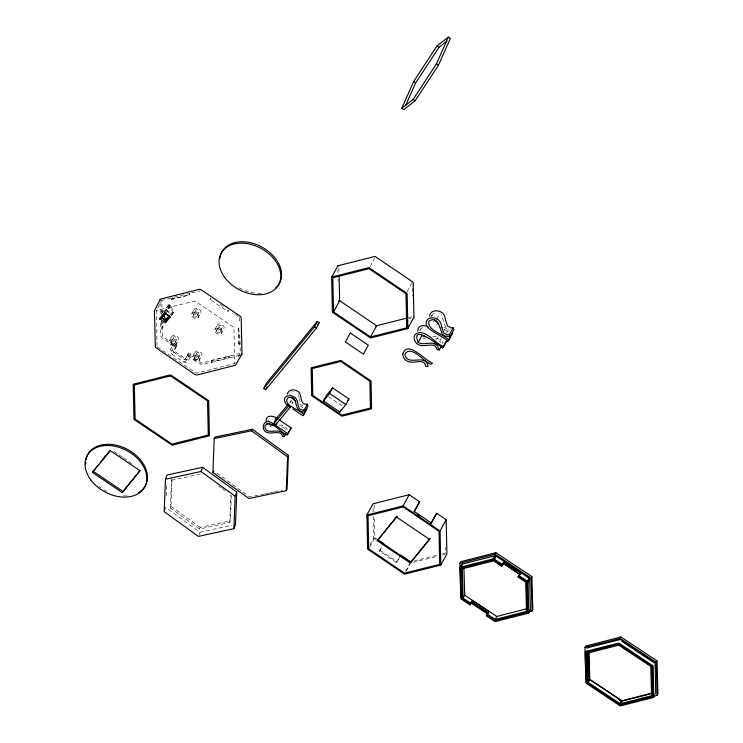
<?xml version="1.0" encoding="UTF-8"?>
<svg xmlns="http://www.w3.org/2000/svg" width="743" height="743" viewBox="0 0 743 743"><rect width="100%" height="100%" fill="white"/><g stroke="black" fill="none" stroke-linecap="round" stroke-linejoin="round"><path stroke-width="0.56" stroke-dasharray="3.71 2.79" d="M166.228 495.915L166.683 484.325M170.361 507.971L171.457 480.331L172.088 478.687L170.992 506.327L170.361 507.971L199.505 529.025L229.736 522.44L230.367 520.797L231.37 495.46M229.736 522.44L230.832 494.801M289.315 394.589L289.445 393.688M156.652 309.877L156.894 340.684M171.104 298.017L161.779 300.432L161.993 313.518M157.321 346.907L196.31 373.218L234.769 363.476L233.906 327.403L194.982 301.008L156.244 310.62M238.215 357.123L240.258 353.269L239.775 331.536M431.832 316.23L432.621 314.252L435.045 312.97M164.574 510.627L165.763 507.506L199.978 532.229L232.15 525.217M199.505 529.025L200.136 527.381L230.367 520.797M198.79 535.35L199.978 532.229M188.963 295.25L189.762 293.336L188.963 295.25L171.308 299.262L172.116 297.767L188.657 293.606M211.393 362.073L212.192 360.16L229.847 356.148L229.039 357.643L211.393 362.073L212.192 360.16M420.269 329.938L421.615 327.997L424.03 327.496M292.027 403.923L292.965 401.917L291.59 403.653M290.03 402.938L291.182 400.635L291.655 400.988M157.665 308.011L161.723 300.534M161.11 311.689L161.918 310.193L162.68 312.116L161.11 311.689L161.185 315.013M164.064 312.413L169.237 304.212L170.63 305.159L173.611 312.283L171.178 315.877M164.565 312.292L169.683 305.559L173.054 312.952L172.051 312.274L170.045 314.726M169.683 305.559L166.636 311.168L171.039 314.15L172.051 312.274M168.54 306.943L170.045 307.955L167.732 308.438M161.333 321.654L161.482 328.304L162.29 326.809L163.005 326.883L162.931 323.474M169.525 340.888L171.958 336.403M171.011 341.984L173.444 337.498M240.249 353.38L201.938 363.141L190.951 355.869L190.282 353.835L188.787 352.823L185.982 357.977A1.217 0.845 39.4 0 1 184.58 358.052L174.967 351.55A1.217 0.845 39.4 0 1 174.373 350.129L177.178 344.975L175.673 343.953L173.342 343.953L170.546 349.108A4.857 3.371 39.4 0 0 172.924 354.81M174.568 343.517L177.001 339.031M177.178 344.975L176.342 345.987L174.011 345.978L171.215 351.142A3.037 2.108 39.4 0 0 172.701 354.699L182.527 361.312A4.857 3.371 39.4 0 0 188.155 361.024L190.951 355.869M191.768 313.787L194.202 309.302M175.673 343.953L172.878 349.117A3.037 2.108 39.4 0 0 174.364 352.674M176.054 344.622A3.761 2.684 28.5 0 0 172.357 339.83A3.761 2.684 28.5 0 0 169.961 343.814A3.761 2.684 28.5 0 0 176.054 344.622L178.487 340.136A3.761 2.684 28.5 0 0 174.791 335.344A3.761 2.684 28.5 0 0 172.395 339.328A3.761 2.684 28.5 0 0 178.487 340.136M176.342 345.987L173.546 351.142A1.217 0.845 39.4 0 0 174.141 352.563L183.967 359.175A3.037 2.108 39.4 0 0 187.487 358.999L190.282 353.835M193.254 314.883L195.688 310.407M196.802 316.425L199.245 311.939M198.297 317.521A3.761 2.684 28.5 0 0 194.592 312.729A3.761 2.684 28.5 0 0 192.196 316.713A3.761 2.684 28.5 0 0 198.297 317.521L200.731 313.035A3.761 2.684 28.5 0 0 197.034 308.243A3.761 2.684 28.5 0 0 194.638 312.227A3.761 2.684 28.5 0 0 200.731 313.035M210 299.41L210.817 297.915L210.854 300.014L210 299.41L228.008 311.596L228.825 310.1L226.866 310.843L228.008 311.596M188.787 352.823L185.156 358.99A1.217 0.845 39.4 0 1 183.744 359.064M187.951 353.835L188.62 355.86L185.824 361.024A3.037 2.108 39.4 0 1 182.304 361.2M192.716 356.575L195.149 352.089M194.202 357.68L196.635 353.194M197.759 359.213L200.192 354.727M214.959 329.474L217.393 324.988M199.245 360.309A3.761 2.684 28.5 0 0 195.548 355.516A3.761 2.684 28.5 0 0 193.152 359.501A3.761 2.684 28.5 0 0 199.245 360.309L201.678 355.823A3.761 2.684 28.5 0 0 197.982 351.03A3.761 2.684 28.5 0 0 195.585 355.015A3.761 2.684 28.5 0 0 201.678 355.823M216.445 330.579L218.879 326.093M219.993 332.112L222.436 327.626M221.488 333.217A3.761 2.684 28.5 0 0 217.783 328.415A3.761 2.684 28.5 0 0 215.386 332.4A3.761 2.684 28.5 0 0 221.488 333.217L223.922 328.731A3.761 2.684 28.5 0 0 220.225 323.929A3.761 2.684 28.5 0 0 217.829 327.923A3.761 2.684 28.5 0 0 223.922 328.731M239.237 345.216L238.865 328.601L239.683 327.106L238.15 328.527L238.475 343.294L239.237 345.216L240.045 343.721L238.475 343.294M234.769 363.476L235.169 362.723M370.116 266.663L374.537 258.508M407.08 291.674L412.068 282.507M419.73 330.784L420.798 328.815M436.54 339.765L438.138 336.811M439.419 341.706L441.026 338.752L443.097 343.006L441.983 342.95M369.847 545.056L373.72 537.923L373.246 516.32M369.689 547.154L374.853 537.635L374.37 515.986M399.725 557.092L396.558 562.572L379.552 551.065L382.162 546.263M379.552 551.065L382.19 546.542M396.558 562.572L399.697 556.804M405.511 571.386L409.644 563.77M406.272 571.088L410.145 563.956M430.912 317.177L431.999 315.181M436.745 319.416L440.014 313.425M442.707 333.05L445.976 327.05L444.481 324.375L441.407 314.577M446.664 333.013L448.837 329.01L450.871 329.27M162.132 312.859L169.237 304.212M170.082 305.828L170.63 305.159M165.615 313.36L170.045 307.955M171.048 315.404L173.611 312.283M185.016 359.166L185.982 357.977M289.751 402.362L291.182 400.635M161.482 328.304L163.005 326.883M191.787 292.826L200.461 290.912M171.308 299.262L188.945 294.832M239.757 355.275L202.96 364.516A2.424 1.727 28.5 0 1 200.675 364.014L188.62 355.86M408.436 317.716L412.829 316.611M408.891 318.673L411.148 318.106M413.962 561.049L438.082 554.984M442.466 553.888L445.754 553.061L445.624 547.359M412.894 562.386L438.129 556.043M442.522 554.947L444.713 554.389M171.457 480.331L201.687 473.746M264.462 493.909L249.75 496.974L215.563 472.251M265.585 493.668L268.985 492.962M270.118 492.73L273.508 492.015M274.641 491.782L282.563 490.129M292.686 391.607L293.383 391.533M432.649 336.384L437.051 336.635M279.154 425.154C282.953 424.532 286.882 426.844 287.513 430.801L287.039 430.773M435.565 338.195L438.472 338.854L440.181 340.963A11.619 8.294 28.5 0 1 440.58 341.947L440.813 342.718M281.421 426.751L283.677 427.336L285.052 429.073M238.15 328.527L238.865 328.601M425.321 338.632L422.943 338.056M271.139 426.835L269.848 426.333M299.763 403.895L303.07 406.077M300.079 405.864L302.903 407.721M443.961 329.177L448.503 332.205M444.175 327.273L449.924 331.109M220.29 304.324L224.08 306.887M235.41 314.549L238.234 316.462M328.434 396.613L341.873 405.706M166.191 309.812L172.59 314.15M161.12 321.19L163.869 323.047M173.342 343.953L162.587 336.598L162.188 322.378M174.011 345.978L161.965 337.833A2.424 1.727 28.5 0 1 160.785 335.985L160.451 321.004M374.853 537.635L376.636 538.842M373.72 537.923L376.571 539.845M380.11 550.387L397.115 561.894M113.828 451.391L122.474 457.242M123.431 457.892L132.078 463.743M437.386 324.737L436.457 324.069M218.609 485.968L221.433 488.012M222.371 488.69L228.008 492.767M170.992 506.327L200.136 527.381M433.708 321.923L433.02 321.31M227.878 356.222L229.039 357.643M172.116 297.767L173.286 299.188M297.887 393.753L298.287 394.57M285.433 430.039L285.386 429.909A9.808 6.993 28.5 0 0 285.126 429.231M300.023 401.415L299.364 398.935M298.612 395.517L299.123 397.719M412.189 288.191L412.374 296.151M374.119 504.599L374.268 511.435M373.07 508.361L373.144 511.769M338.91 267.721L339.031 273.405M337.833 270.601L337.879 272.737M338.019 279.127L338.065 281.263M239.469 317.558L239.608 323.92M160.042 302.577L160.321 315.246M156.922 341.836L157.024 346.442M261.304 293.309A32.766 23.367 28.5 0 1 238.364 287.439M268.093 420.928A7.774 5.545 28.5 0 1 268.251 419.776M290.857 392.23A7.774 5.545 28.5 0 1 291.405 391.97M127.146 495.86A32.766 23.367 28.5 0 1 122.01 495.776M106.797 491.355A32.766 23.367 28.5 0 1 104.122 489.906M100.834 487.78A32.766 23.367 28.5 0 1 99.265 486.619M194.406 358.841A1.941 1.384 28.5 0 0 197.582 359.528A1.941 1.384 28.5 0 0 195.948 356.965A1.941 1.384 28.5 0 0 194.406 358.841M196.849 354.355A1.941 1.384 28.5 0 0 200.016 355.043A1.941 1.384 28.5 0 0 198.381 352.479A1.941 1.384 28.5 0 0 196.849 354.355M216.65 331.74A1.941 1.384 28.5 0 0 219.826 332.427A1.941 1.384 28.5 0 0 218.191 329.873A1.941 1.384 28.5 0 0 216.65 331.74M219.092 327.254A1.941 1.384 28.5 0 0 222.259 327.942A1.941 1.384 28.5 0 0 220.625 325.388A1.941 1.384 28.5 0 0 219.092 327.254M171.224 343.145A1.941 1.384 28.5 0 0 174.391 343.833A1.941 1.384 28.5 0 0 172.757 341.278A1.941 1.384 28.5 0 0 171.224 343.145M173.658 338.659A1.941 1.384 28.5 0 0 176.825 339.347A1.941 1.384 28.5 0 0 175.19 336.793A1.941 1.384 28.5 0 0 173.658 338.659M193.459 316.044A1.941 1.384 28.5 0 0 196.635 316.741A1.941 1.384 28.5 0 0 195 314.178A1.941 1.384 28.5 0 0 193.459 316.044M195.901 311.558A1.941 1.384 28.5 0 0 199.068 312.255A1.941 1.384 28.5 0 0 197.434 309.692A1.941 1.384 28.5 0 0 195.901 311.558"/><path stroke-width="1.11" d="M487.436 614.303L488.894 611.619L472.539 600.595L469.882 604.821L461.152 598.969A1.161 0.827 27.6 0 1 460.734 598.264L460.093 567.559A1.161 0.827 27.6 0 1 460.539 567.132L493.417 558.838A1.161 0.827 27.6 0 1 494.206 559.061L502.76 564.764L504.339 561.847L520.648 572.909L518.029 577.023L525.673 582.085L526.49 611.405L495.219 619.458L487.436 614.303L486.266 615.761L494.606 621.324A1.161 0.827 27.6 0 0 495.405 621.557L528.282 613.244A1.161 0.827 27.6 0 0 528.737 612.826L528.087 582.113A1.161 0.827 27.6 0 0 527.744 581.463L519.143 575.695M461.728 566.658L461.691 564.615A1.161 0.827 27.6 0 1 462.007 564.104L494.875 555.764A1.161 0.827 27.6 0 1 495.665 555.875L529.22 578.249A1.161 0.827 27.6 0 1 529.694 578.862L530.372 609.576A1.161 0.827 27.6 0 1 530.056 610.087L528.124 613.3M587.081 648.49L587.109 648.212A1.161 0.827 27.6 0 1 587.555 647.785L620.433 639.482A1.161 0.827 27.6 0 1 621.222 639.704L654.741 662.115A1.161 0.827 27.6 0 1 655.094 662.756L655.753 693.395A1.161 0.827 27.6 0 1 655.298 693.888L655.14 693.943M165.457 479.226L164.175 511.676L198.39 536.39L233.887 528.663L235.475 524.493L236.757 492.042L202.542 467.319L167.045 475.056L165.457 479.226L200.954 471.489L235.169 496.203L233.887 528.663M212.897 472.446L214.207 438.584L215.024 437.06L252.36 429.268L288.395 455.329L287.086 489.182L286.269 490.714L248.933 498.507L212.897 472.446L213.715 470.913M286.269 490.714L287.578 456.861L288.395 455.329M200.954 471.489L202.542 467.319M235.169 496.203L236.757 492.042M462.898 567.169L461.412 568.042L462.025 598.384L470.514 604.059M401.74 108.329L413.628 81.6L436.921 46.01L448.326 37.15L450.379 38.413L438.491 65.143L415.198 100.732L403.793 109.593L401.74 108.329L413.145 99.469L436.438 63.879L448.326 37.15M405.622 105.478L415.681 82.863L438.974 47.283L446.868 41.144M263.774 388.487L266.403 383.23L317.242 321.468L319.146 322.685L316.518 327.951L265.678 389.704L263.774 388.487L314.623 326.725L317.242 321.468M265.678 389.704L266.988 387.075M273.517 424.021L276.127 418.783L287.597 404.954M273.433 423.965C262.669 415.402 258.759 433.197 270.22 433.002A13.402 9.557 28.5 0 0 270.842 433.011C274.659 432.779 281.17 431.525 281.885 434.85A9.808 6.993 28.5 0 1 282.229 435.723L282.47 436.512L284.355 436.615C282.693 428.228 273.563 432.129 267.851 431.051A3.037 2.164 28.5 0 1 265.985 429.788L264.963 427.355A7.774 5.545 28.5 0 1 265.093 425.59C271.214 418.811 281.049 433.215 287.067 434.906L288.005 433.763L275.449 425.182L276.47 423.185M275.495 425.154L274.408 424.541L275.449 425.182L290.708 406.551M288.878 405.241C284.727 405.585 281.486 396.158 288.711 395.824C292.11 395.165 295.89 397.068 297.005 400.431A13.402 9.557 28.5 0 1 297.181 400.914C298.314 403.951 297.804 409.848 302.327 410.006A9.808 6.993 28.5 0 0 303.293 410.052M460.809 596.202L459.889 563.24L460.679 561.727L495.841 552.671L531.914 576.577L532.833 609.539L532.044 611.052L528.747 611.898M460.066 567.847L461.682 564.764M460.697 567.085L462.313 564.002M461.412 568.042L461.802 567.29M471.006 603.418L463.13 598.199L464.7 595.199L463.948 568.135M459.889 563.24L495.052 554.185L495.841 552.671M493.083 558.894L494.708 555.801M493.993 559.303L493.705 559.86L502.157 565.46L503.225 563.519M461.366 568.126L493.751 559.925L494.968 557.612M494.383 559.163L495.999 556.08M495.219 619.458L496.788 616.458L526.936 608.693M527.103 581.295L527.456 612.26L495.07 620.451L486.953 614.888M527.428 581.23L529.053 578.128M528.097 582.271L529.722 579.168M532.044 611.052L531.124 578.091L531.914 576.577M528.756 612.529L530.381 609.418M585.846 678.238L584.992 647.543L585.781 646.038L620.934 636.983L657.016 660.889L657.936 693.851L657.146 695.355L653.849 696.21M586.468 652.428L618.854 644.237L651.899 666.304L652.549 696.562L620.164 704.763L587.119 682.696L586.468 652.428L587.425 650.599M588.233 682.501L587.416 653.19L618.687 645.128L650.775 666.397L651.592 695.708L620.321 703.77L588.233 682.501L589.793 679.511L589.041 652.447M584.992 647.543L620.145 638.488L620.934 636.983M620.321 703.77L621.882 700.77L652.038 693.005M620.164 704.763L622.086 701.095L650.004 694.036M657.146 695.355L656.227 662.394L657.016 660.889M652.753 696.479L651.899 666.1L618.65 644.07L586.246 652.419L587.1 682.798L620.349 704.828L652.753 696.479L653.794 694.482M214.207 438.584L251.543 430.801L252.36 429.268M160.061 299.81L154.414 310.667L155.361 347.232L195 374.602L197.053 374.983L235.54 365.222L241.912 354.105M165.55 322.731L165.717 320.252L169.265 315.933L165.262 313.23L161.51 317.92L159.55 318.663L165.55 322.731L170.203 317.057L164.203 312.998L159.55 318.663M170.203 317.057L169.06 316.304L165.513 320.632L161.51 317.92L165.262 313.23M92.42 472.418L110.289 450.639L140.074 470.793L122.205 492.563L92.42 472.418L98.076 465.118M122.205 492.563L140.009 470.458M331.712 277.195L337.805 265.985M407.842 325.787L406.737 327.83L370.525 336.923L333.551 311.911L339.644 300.692L339.087 275.681M284.355 436.615L285.934 433.708M287.067 434.906L289.705 430.058M288.005 433.763L291.163 427.949L278.931 419.572M304.844 411.65L304.203 410.034L307.361 404.22L308.001 405.836L304.844 411.65C296.438 413.154 296.773 403.941 294.247 398.88A3.037 2.164 28.5 0 0 292.38 397.616L289.529 397.421A7.774 5.545 28.5 0 0 287.699 398.044C282.303 405.409 300.646 409.895 303.813 414.501L306.97 408.687L302.884 415.634L292.798 408.938M323.465 400.923L326.511 395.313L332.604 387.883L348.931 398.935L345.885 404.545L339.792 411.966L323.465 400.923L329.558 393.493L332.604 387.883M370.525 336.923L376.617 325.713L407.34 317.995M339.792 411.966L340.805 410.099M407.814 328.434L413.907 317.215M418.179 342.402C410.062 322.546 439.271 345.644 442.568 347.873L443.682 346.517C436.076 344.78 423.603 326.121 414.705 334.907C412.235 340.322 417.325 345.969 422.674 345.616A15.872 11.321 28.5 0 0 423.334 345.625C427.671 345.866 434.581 343.173 436.401 347.77A11.619 8.294 28.5 0 1 436.838 348.839L437.125 349.777L439.354 349.897L437.283 345.644C431.999 340.275 424.021 346.034 418.179 342.402L421.922 335.52L420.844 334.248M434.404 343.693L435.472 341.724M439.354 349.897L440.961 346.944M442.568 347.873L446.589 340.647M443.682 346.517L446.887 340.619M436.67 513.32L430.838 523.713L436.67 513.32L446.153 519.729L446.905 553.841L440.822 565.051L404.61 574.153L367.636 549.133L366.875 515.029L372.967 503.81L409.179 494.717L419.656 501.813L413.823 512.206M377.258 540.7L397.013 516.376L377.258 540.7L410.229 563.008L429.983 538.684L410.229 563.008M366.875 515.029L403.087 505.927L409.179 494.717M414.353 511.23L419.656 501.813M440.822 565.051L440.06 530.948L446.153 519.729M469.882 604.821L470.477 603.725M470.681 603.362L471.276 602.267M463.13 598.199L462.313 568.878L493.584 560.826L501.599 566.138L502.556 564.374M502.658 564.197L503.039 563.491M503.401 563.175L503.717 562.609L515.688 570.735L503.717 562.609M486.266 615.761L488.894 611.619M518.029 577.023L520.648 572.909M452.134 333.626L452.691 332.975L448.883 339.969C443.98 334.044 426.984 330.542 428.822 321.245C437.887 315.088 439.949 328.23 442.169 334.044L445.038 336.003L450.109 336.653L449.348 334.759L453.156 327.765L452.088 327.774A11.619 8.164 28.5 0 1 450.936 327.7L447.49 326.01L445.716 320.447M450.109 336.653L453.908 329.66L453.156 327.765M441.871 327.236L441.063 323.994A15.872 11.154 28.5 0 0 440.859 323.428C439.262 318.571 433.132 316.509 428.674 318.608C417.566 327.942 445.094 336.18 447.778 341.278L451.855 333.96M527.019 589.505L527.316 589.013M288.832 405.845L273.275 424.309L274.492 424.569L274.009 424.299M159.931 319.332L165.299 312.803M165.355 320.447L168.698 316.36M165.011 321.496L169.701 315.775M100.221 462.499L110.224 450.314M290.225 429.092L291.163 427.949M302.884 415.634L303.813 414.501M347.575 400.579L348.931 398.935M383.202 544.34L383.76 543.662L377.528 539.446M400.217 555.848L400.765 555.17L410.675 561.875M472.539 600.595L471.471 601.904L487.78 612.975M504.339 561.847L503.132 563.324L519.478 574.339M501.599 566.138L502.76 564.764M317.67 324.477L319.146 322.685M447.778 341.278L448.883 339.969M332 276.944L368.417 267.777A1.161 0.827 28.5 0 1 369.345 267.861M407.47 328.703L371.119 337.842A1.161 0.827 28.5 0 1 370.19 337.759L332.994 312.58M585.633 651.444L618.51 643.15A1.161 0.827 27.6 0 1 619.309 643.364L652.828 665.774A1.161 0.827 27.6 0 1 653.181 666.425L653.821 697.129A1.161 0.827 27.6 0 1 653.376 697.556L620.498 705.85A1.161 0.827 27.6 0 1 619.708 705.627L586.19 683.226A1.161 0.827 27.6 0 1 585.837 682.576L585.196 651.871A1.161 0.827 27.6 0 1 585.633 651.444M413.414 317.54L413.619 317.465A1.161 0.827 28.5 0 0 413.962 316.862L413.201 282.619A1.161 0.827 28.5 0 0 412.616 281.829L375.494 256.716A1.161 0.827 28.5 0 0 374.509 256.567L338.084 265.734A1.161 0.827 28.5 0 0 337.74 266.338M172.664 445.048L209.08 435.89A1.161 0.827 28.5 0 0 209.424 435.277L208.662 401.034M304.119 410.043L303.376 410.052M307.277 404.229L306.525 404.248A9.808 6.993 28.5 0 1 305.475 404.192C301.872 404.647 301.333 399.167 300.339 395.1A13.402 9.557 28.5 0 0 300.163 394.617C298.862 389.091 288.674 387.762 287.383 394.134M449.348 334.759L448.28 334.768A11.619 8.164 28.5 0 1 447.128 334.694L443.682 333.003L441.909 327.44M273.935 425.581L271.009 425.237A3.037 2.164 28.5 0 1 269.133 423.974L268.743 423.408M425.72 336.802L421.922 335.52M428.293 327.041C424.55 324.292 417.26 325.285 417.789 331.053M276.22 418.829L277.148 419.34M275.114 419.015L276.015 419.507M369.336 267.889L406.532 293.039A1.161 0.827 28.5 0 1 407.136 293.764L407.879 328.072A1.161 0.827 28.5 0 1 407.554 328.712M341.148 360.652L370.451 380.518A1.161 0.827 28.5 0 1 371.054 381.243L371.574 408.288A1.161 0.827 28.5 0 1 371.249 408.919L342.477 416.071A1.161 0.827 28.5 0 1 341.548 415.978L312.246 396.084A1.161 0.827 28.5 0 1 311.642 395.36M277.501 418.69C273.981 415.411 265.595 414.65 266.17 420.947M436.921 46.01L438.974 47.283M436.438 63.879L438.491 65.143M413.628 81.6L415.681 82.863M413.145 99.469L415.198 100.732M314.623 326.725L316.518 327.951M376.06 326.381L376.283 326.521A1.161 0.827 28.5 0 0 376.701 326.669M495.052 554.185L531.124 578.091M620.145 638.488L656.227 662.394M503.68 562.432L515.828 570.485L504.321 562.813M503.643 563.454L520.629 574.71M464.7 595.199L496.788 616.458M589.793 679.511L621.882 700.77M619.058 699.943L621.91 701.829M470.3 602.489L487.389 613.82M621.715 641.209L653.812 662.645M493.751 559.925L502.129 565.525M518.568 576.354L526.796 581.992L527.456 612.26M589.041 679.028L622.086 701.095M471.276 601.57L487.798 612.604M339.644 300.692L376.617 325.713M329.558 393.493L345.885 404.545M161.714 317.549L165.717 320.252M414.38 511.528L431.395 523.035M417.612 514.76L419.498 516.041M403.087 505.927L440.06 530.948M396.604 517.119L429.584 539.437M377.658 539.957L410.638 562.265M93.079 471.211L122.864 491.364M273.285 424.299L273.758 424.624M290.383 407.275L289.185 406.375M295.77 401.229L290.745 397.217M164.203 312.998L165.057 313.602M251.543 430.801L287.578 456.861M438.156 323.177L434.209 320.019M267.09 423.835L266.811 423.334M163.804 315.013L165.93 320.103M445.67 320.242L444.899 317.094A15.872 11.154 28.5 0 0 444.667 316.434C443.125 309.71 430.216 308.308 429.593 316.128M311.679 395.36L311.131 368.314A1.161 0.827 28.5 0 1 311.456 367.683L340.229 360.531A1.161 0.827 28.5 0 1 341.158 360.624M406.737 327.83L405.975 293.717L369.002 268.706L332.79 277.798L333.551 311.911M588.475 653.255L588.985 676.789M219.891 258.499A32.766 23.367 28.5 0 1 261.638 246.908A32.766 23.367 28.5 0 1 275.3 288.238M333.003 312.58A1.161 0.827 28.5 0 1 332.39 311.865L331.647 277.548A1.161 0.827 28.5 0 1 331.972 276.916M339.087 301.37A1.161 0.827 28.5 0 1 338.594 300.896M208.681 400.969A1.161 0.827 28.5 0 0 208.077 400.245L170.881 375.094A1.161 0.827 28.5 0 0 169.971 374.983L133.545 384.15A1.161 0.827 28.5 0 0 133.201 384.753L133.981 419.071A1.161 0.827 28.5 0 0 134.548 419.786L171.744 444.936A1.161 0.827 28.5 0 0 172.664 445.048M159.986 300.274A2.424 1.727 28.5 0 1 161.101 298.927L199.013 289.399A2.424 1.727 28.5 0 1 201.297 289.9L239.998 316.081A2.424 1.727 28.5 0 1 241.178 317.93L241.977 353.64A2.424 1.727 28.5 0 1 240.871 354.987M85.965 459.824A32.766 23.367 28.5 0 1 130.201 451.001A32.766 23.367 28.5 0 1 138.449 492.693M85.733 463.929A32.766 23.367 28.5 0 1 85.724 462.239M402.762 354.058C402.539 358.665 406.978 362.259 411.381 362.12A15.872 11.321 28.5 0 0 412.049 362.138C416.117 362.575 422.851 359.38 425.154 364.367A11.619 8.294 28.5 0 1 425.553 365.352L425.832 366.29L428.07 366.401C426.157 352.953 408.13 366.513 405.084 355.433A9.204 6.566 28.5 0 1 405.241 353.343C412.486 345.309 424.142 362.38 431.284 364.376L432.389 363.03C426.371 361.785 407.433 339.022 402.762 354.058M350.278 333.003L345.411 341.975L363.42 354.16L368.287 345.189L350.278 333.003M170.556 375.902L134.344 385.004L135.105 419.108L172.07 444.128L208.291 435.026L207.529 400.923L170.556 375.902M340.814 361.46L312.274 368.565L312.803 395.406L341.882 415.142L370.432 408.037L369.893 381.196L340.814 361.46M403.217 506.967L368.026 515.716L368.667 548.78L404.48 573.113L439.67 564.364L439.029 531.301L403.217 506.967M224.674 277.353A32.766 23.367 28.5 0 0 277.938 285.879A32.766 23.367 28.5 0 0 247.168 243.611A32.766 23.367 28.5 0 0 224.674 277.353M91.017 480.164A32.766 23.367 28.5 0 0 144.188 487.872A32.766 23.367 28.5 0 0 112.611 445.884A32.766 23.367 28.5 0 0 91.017 480.164"/></g></svg>
